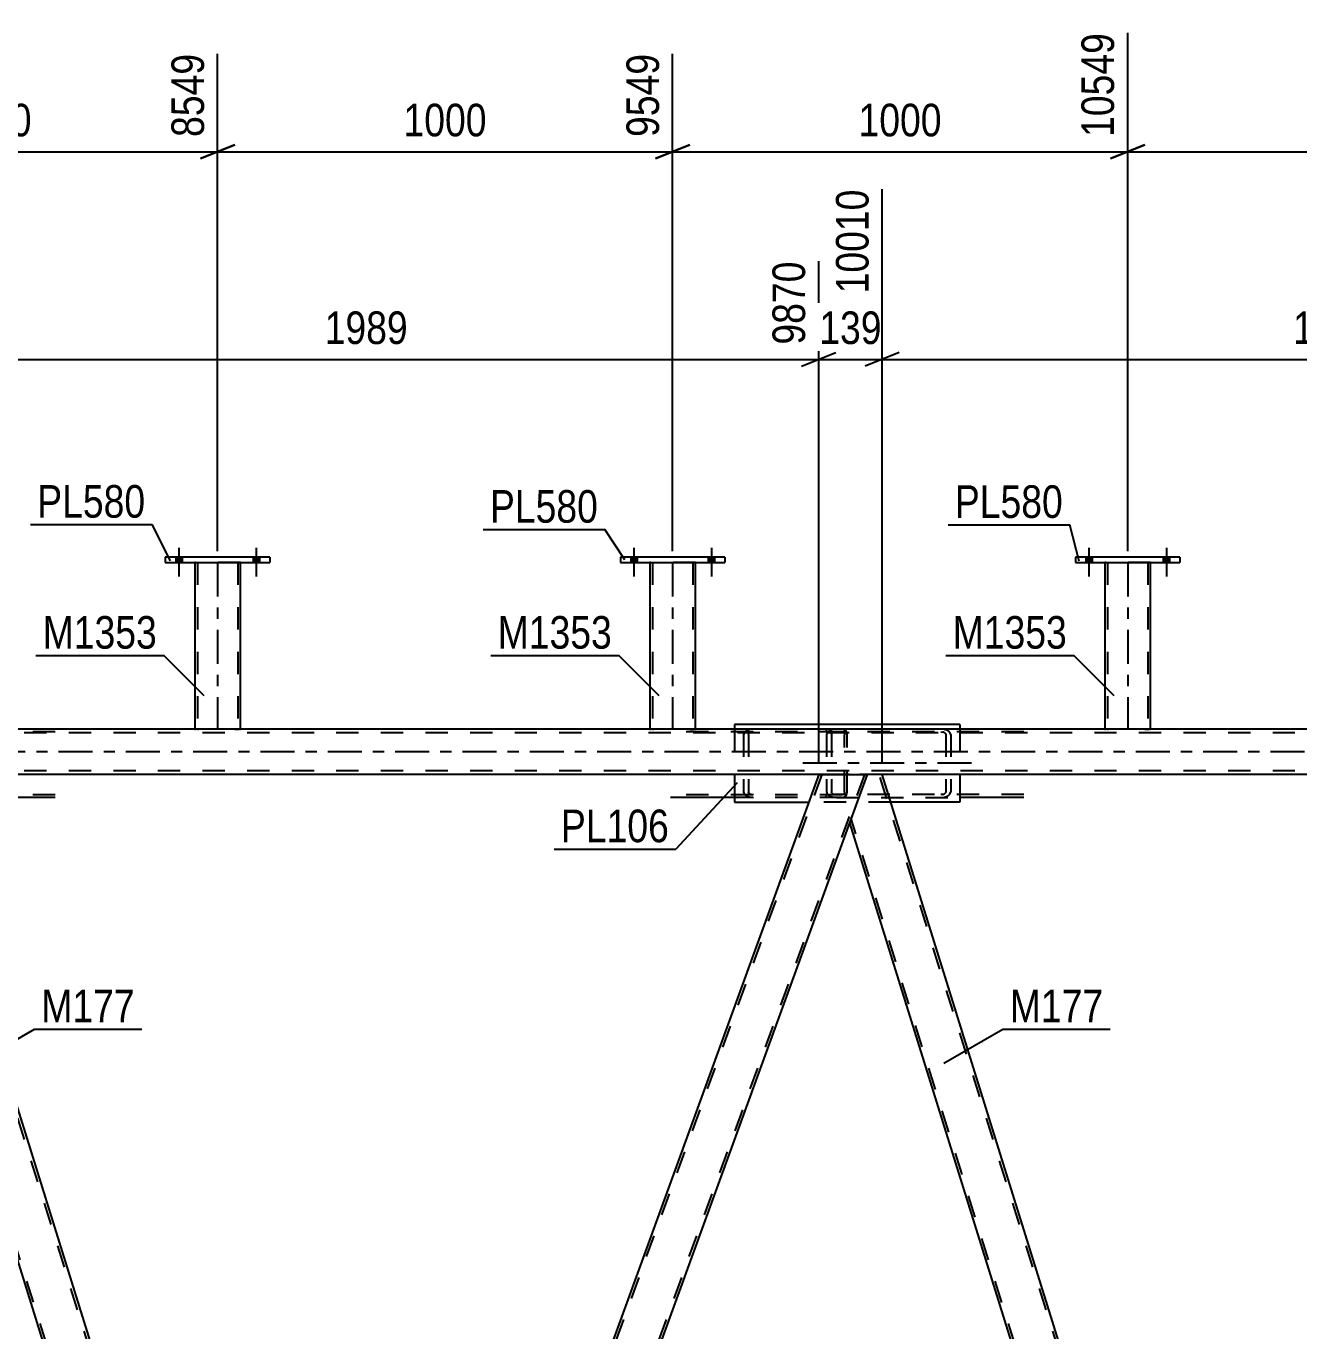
# Model space of a CAD drawing. Header units: millimetres. Extents: x -787 to 402, y -866 to -25.
# Drawn here: x -382.3 to -270.4, y -728.3 to -613.7 of the extents above; entities that cross this region are included whole.
import ezdxf

# ---------------------------------------------------------------- set-up
doc = ezdxf.new("R2010")
doc.units = ezdxf.units.MM
doc.linetypes.add('DXK_LINE_DOT2', pattern=[3.9198, 1.9599, -1.9599])
doc.linetypes.add('DXK_LINE_DOT3', pattern=[5.9187, 2.979, -0.9799, 0.9799, -0.9799])
doc.styles.add('Arial Narrow', font='ARIALN.TTF', dxfattribs={"height": 0.2})

# ---------------------------------------------------------------- blocks, each defined once
blk = doc.blocks.new('Part-569028579-78208 - 78201')
at = {"color": 2, "linetype": 'Continuous'}
for p, q in [((-308.35, -679.45), (-309.9, -683.7)), ((-307.03, -679.45), (-308.35, -679.45)), ((-270.33, -797.2), (-307.03, -679.45)), ((-309.9, -683.7), (-273.44, -800.67))]:
    blk.add_line(p, q, dxfattribs=at)
at = {"color": 7, "linetype": 'DXK_LINE_DOT2'}
for p, q in [((-270.46, -797.58), (-307.28, -679.45)), ((-273.18, -800.67), (-309.76, -683.33))]:
    blk.add_line(p, q, dxfattribs=at)
blk = doc.blocks.new('Part-569028579-78209 - 78201')
at = {"color": 7, "linetype": 'DXK_LINE_DOT2'}
for p, q in [((-312.35, -679.45), (-356.47, -800.67)), ((-308.6, -679.45), (-352.72, -800.67)), ((-308.35, -679.45), (-309.9, -683.7))]:
    blk.add_line(p, q, dxfattribs=at)
at = {"color": 2, "linetype": 'Continuous'}
for p, q in [((-312.61, -679.45), (-355.46, -797.2)), ((-312.61, -679.45), (-308.35, -679.45)), ((-309.9, -683.7), (-352.47, -800.67))]:
    blk.add_line(p, q, dxfattribs=at)
blk = doc.blocks.new('Part-569028579-78210 - 78201')
at = {"color": 7, "linetype": 'DXK_LINE_DOT2'}
for p, q in [((-355.6, -797.58), (-392.42, -679.45)), ((-358.32, -800.67), (-394.89, -683.33))]:
    blk.add_line(p, q, dxfattribs=at)
at = {"color": 2, "linetype": 'Continuous'}
for p, q in [((-355.46, -797.2), (-392.16, -679.45)), ((-395.03, -683.7), (-358.57, -800.67))]:
    blk.add_line(p, q, dxfattribs=at)
blk = doc.blocks.new('Part-569028579-78361 - 78201')
at = {"color": 2, "linetype": 'Continuous'}
for p, q in [((-290.05, -660.33), (-290.05, -660.81)), ((-280.85, -660.33), (-290.05, -660.33)), ((-280.85, -660.33), (-280.85, -660.81)), ((-290.05, -660.81), (-280.85, -660.81))]:
    blk.add_line(p, q, dxfattribs=at)
blk = doc.blocks.new('Part-569028579-78282 - 78201')
at = {"color": 2, "linetype": 'Continuous'}
for p, q in [((-320.02, -675.06), (-320.02, -675.45)), ((-300.2, -675.06), (-320.02, -675.06)), ((-300.2, -675.06), (-300.2, -675.45)), ((-320.02, -679.45), (-320.02, -681.86)), ((-300.2, -679.45), (-300.2, -681.86)), ((-320.02, -681.86), (-313.48, -681.86)), ((-300.2, -681.86), (-306.28, -681.86))]:
    blk.add_line(p, q, dxfattribs=at)
at = {"color": 7, "linetype": 'DXK_LINE_DOT2'}
for p, q in [((-320.02, -675.45), (-320.02, -679.45)), ((-300.2, -675.45), (-300.2, -679.45)), ((-306.28, -681.86), (-313.48, -681.86))]:
    blk.add_line(p, q, dxfattribs=at)
blk = doc.blocks.new('Part-569028579-78365 - 78201')
at = {"color": 2, "linetype": 'Continuous'}
for p, q in [((-330.05, -660.33), (-330.05, -660.81)), ((-320.85, -660.33), (-330.05, -660.33)), ((-320.85, -660.33), (-320.85, -660.81)), ((-330.05, -660.81), (-320.85, -660.81))]:
    blk.add_line(p, q, dxfattribs=at)
blk = doc.blocks.new('Part-569028579-78220 - 78201')
at = {"color": 7, "linetype": 'DXK_LINE_DOT2'}
for p, q in [((-311.86, -675.75), (-311.92, -675.93)), ((-311.92, -675.93), (-311.92, -680.97)), ((-311.49, -675.93), (-311.45, -675.84)), ((-311.49, -675.93), (-311.49, -680.97)), ((-311.05, -675.45), (-311.38, -675.49)), ((-311.22, -675.71), (-311.05, -675.69)), ((-294.59, -675.45), (-311.05, -675.45)), ((-294.59, -675.69), (-311.05, -675.69)), ((-301.54, -675.49), (-301.88, -675.45)), ((-301.88, -675.69), (-301.71, -675.71)), ((-301.47, -675.84), (-301.44, -675.93)), ((-301.44, -675.93), (-301.44, -680.97)), ((-301, -675.93), (-301.07, -675.75)), ((-301, -675.93), (-301, -680.97)), ((-311.92, -680.97), (-311.86, -681.16)), ((-311.45, -681.07), (-311.49, -680.97)), ((-301.44, -680.97), (-301.47, -681.07)), ((-301.07, -681.16), (-301, -680.97)), ((-311.38, -681.42), (-311.05, -681.45)), ((-311.05, -681.21), (-311.22, -681.2)), ((-294.59, -681.21), (-311.05, -681.21)), ((-311.05, -681.45), (-300.2, -681.45)), ((-301.71, -681.2), (-301.88, -681.21)), ((-301.88, -681.45), (-301.54, -681.42))]:
    blk.add_line(p, q, dxfattribs=at)
at = {"color": 7, "linetype": 'DXK_LINE_DOT3'}
blk.add_line((-299.18, -678.45), (-314.82, -678.45), dxfattribs=at)
at = {"color": 2, "linetype": 'Continuous'}
blk.add_line((-294.59, -681.45), (-300.2, -681.45), dxfattribs=at)
at = {"color": 7, "linetype": 'DXK_LINE_DOT2'}
for centre, radius, start, end in [((-311.25, -676.3), 0.817, 99.5182, 138.0638), ((-311.15, -676.12), 0.409, 99.5182, 138.0638), ((-301.78, -676.12), 0.409, 41.9362, 80.4818), ((-301.68, -676.3), 0.817, 41.9362, 80.4818), ((-311.15, -680.79), 0.409, 221.9362, 260.4818), ((-301.78, -680.79), 0.409, 279.5182, 318.0638), ((-311.25, -680.61), 0.817, 221.9362, 260.4818), ((-301.68, -680.61), 0.817, 279.5182, 318.0638)]:
    blk.add_arc(centre, radius, start, end, dxfattribs=at)
blk = doc.blocks.new('Part-569028579-78222 - 78201')
at = {"color": 7, "linetype": 'DXK_LINE_DOT2'}
for p, q in [((-396.99, -675.75), (-397.06, -675.94)), ((-397.06, -675.94), (-397.06, -680.98)), ((-396.62, -675.94), (-396.59, -675.84)), ((-396.62, -675.94), (-396.62, -680.98)), ((-396.18, -675.46), (-396.52, -675.49)), ((-396.35, -675.71), (-396.18, -675.7)), ((-379.73, -675.46), (-396.18, -675.46)), ((-379.73, -675.7), (-396.18, -675.7)), ((-386.68, -675.49), (-387.01, -675.46)), ((-387.01, -675.7), (-386.84, -675.71)), ((-386.61, -675.84), (-386.58, -675.94)), ((-386.58, -675.94), (-386.58, -680.98)), ((-386.14, -675.94), (-386.21, -675.75)), ((-386.14, -675.94), (-386.14, -680.98)), ((-397.06, -680.98), (-396.99, -681.16)), ((-396.59, -681.07), (-396.62, -680.98)), ((-386.58, -680.98), (-386.61, -681.07)), ((-386.21, -681.16), (-386.14, -680.98)), ((-396.52, -681.42), (-396.18, -681.46)), ((-396.18, -681.22), (-396.35, -681.2)), ((-379.73, -681.22), (-396.18, -681.22)), ((-396.18, -681.46), (-385.34, -681.46)), ((-386.84, -681.2), (-387.01, -681.22)), ((-387.01, -681.46), (-386.68, -681.42))]:
    blk.add_line(p, q, dxfattribs=at)
at = {"color": 2, "linetype": 'Continuous'}
blk.add_line((-379.73, -681.46), (-385.34, -681.46), dxfattribs=at)
at = {"color": 7, "linetype": 'DXK_LINE_DOT2'}
for centre, radius, start, end in [((-396.38, -676.3), 0.817, 99.5182, 138.0638), ((-396.28, -676.12), 0.409, 99.5182, 138.0638), ((-386.91, -676.12), 0.409, 41.9362, 80.4818), ((-386.81, -676.3), 0.817, 41.9362, 80.4818), ((-396.28, -680.79), 0.409, 221.9362, 260.4818), ((-386.91, -680.79), 0.409, 279.5182, 318.0638), ((-396.38, -680.61), 0.817, 221.9362, 260.4818), ((-386.81, -680.61), 0.817, 279.5182, 318.0638)]:
    blk.add_arc(centre, radius, start, end, dxfattribs=at)
blk = doc.blocks.new('Part-569028579-78223 - 78201')
at = {"color": 7, "linetype": 'DXK_LINE_DOT2'}
for p, q in [((-310.55, -675.46), (-325.63, -675.46)), ((-310.55, -675.7), (-325.63, -675.7)), ((-319.16, -675.75), (-319.22, -675.94)), ((-319.22, -675.94), (-319.22, -680.98)), ((-318.78, -675.94), (-318.75, -675.84)), ((-318.78, -675.94), (-318.78, -680.98)), ((-318.35, -675.46), (-318.68, -675.49)), ((-318.52, -675.71), (-318.35, -675.7)), ((-311.92, -675.7), (-311.92, -675.46)), ((-310.38, -675.49), (-310.55, -675.46)), ((-310.55, -675.7), (-310.47, -675.71)), ((-310.47, -675.71), (-310.4, -675.77)), ((-310.4, -675.77), (-310.35, -675.84)), ((-310.24, -675.6), (-310.38, -675.49)), ((-310.35, -675.84), (-310.33, -675.94)), ((-310.33, -680.98), (-310.33, -675.94)), ((-310.15, -675.75), (-310.24, -675.6)), ((-310.11, -675.94), (-310.15, -675.75)), ((-310.11, -680.98), (-310.11, -675.94)), ((-319.22, -680.98), (-319.16, -681.16)), ((-318.75, -681.07), (-318.78, -680.98)), ((-310.35, -681.07), (-310.4, -681.14)), ((-310.33, -680.98), (-310.35, -681.07)), ((-310.15, -681.16), (-310.11, -680.98)), ((-310.55, -681.22), (-325.63, -681.22)), ((-310.55, -681.46), (-320.02, -681.46)), ((-318.68, -681.42), (-318.35, -681.46)), ((-318.35, -681.22), (-318.52, -681.2)), ((-311.92, -681.46), (-311.92, -681.22)), ((-310.47, -681.2), (-310.55, -681.22)), ((-310.55, -681.46), (-310.38, -681.42)), ((-310.4, -681.14), (-310.47, -681.2)), ((-310.38, -681.42), (-310.24, -681.31)), ((-310.24, -681.31), (-310.15, -681.16))]:
    blk.add_line(p, q, dxfattribs=at)
at = {"color": 2, "linetype": 'Continuous'}
blk.add_line((-320.02, -681.46), (-325.63, -681.46), dxfattribs=at)
at = {"color": 7, "linetype": 'DXK_LINE_DOT2'}
for centre, radius, start, end in [((-318.55, -676.3), 0.817, 99.5182, 138.0638), ((-318.45, -676.12), 0.409, 99.5182, 138.0638), ((-318.45, -680.79), 0.409, 221.9362, 260.4818), ((-318.55, -680.61), 0.817, 221.9362, 260.4818)]:
    blk.add_arc(centre, radius, start, end, dxfattribs=at)
blk = doc.blocks.new('Part-569028579-78367 - 78201')
at = {"color": 2, "linetype": 'Continuous'}
for p, q in [((-367.45, -660.81), (-367.45, -675.46)), ((-363.45, -675.46), (-363.45, -660.81)), ((-363.93, -675.46), (-367.45, -675.46)), ((-363.49, -675.46), (-363.93, -675.46)), ((-363.49, -675.46), (-363.45, -675.46))]:
    blk.add_line(p, q, dxfattribs=at)
at = {"color": 7, "linetype": 'DXK_LINE_DOT2'}
for p, q in [((-363.45, -660.81), (-367.45, -660.81)), ((-367.21, -660.81), (-367.21, -675.46)), ((-363.69, -660.81), (-363.69, -675.46)), ((-367.45, -675.46), (-367.41, -675.46)), ((-367.21, -675.46), (-367.19, -675.46)), ((-367.19, -675.46), (-367.15, -675.46)), ((-367.15, -675.46), (-367.14, -675.46)), ((-363.93, -675.46), (-363.59, -675.46))]:
    blk.add_line(p, q, dxfattribs=at)
at = {"color": 7, "linetype": 'DXK_LINE_DOT3'}
blk.add_line((-365.45, -660.81), (-365.45, -675.46), dxfattribs=at)
blk = doc.blocks.new('Part-569028579-78360 - 78201')
at = {"color": 2, "linetype": 'Continuous'}
for p, q in [((-287.45, -660.81), (-287.45, -675.46)), ((-283.45, -675.46), (-283.45, -660.81)), ((-283.93, -675.46), (-287.45, -675.46)), ((-283.49, -675.46), (-283.93, -675.46)), ((-283.49, -675.46), (-283.45, -675.46))]:
    blk.add_line(p, q, dxfattribs=at)
at = {"color": 7, "linetype": 'DXK_LINE_DOT2'}
for p, q in [((-283.45, -660.81), (-287.45, -660.81)), ((-287.21, -660.81), (-287.21, -675.46)), ((-283.69, -660.81), (-283.69, -675.46)), ((-287.45, -675.46), (-287.41, -675.46)), ((-287.21, -675.46), (-287.19, -675.46)), ((-287.19, -675.46), (-287.15, -675.46)), ((-287.15, -675.46), (-287.14, -675.46)), ((-283.93, -675.46), (-283.59, -675.46))]:
    blk.add_line(p, q, dxfattribs=at)
at = {"color": 7, "linetype": 'DXK_LINE_DOT3'}
blk.add_line((-285.45, -660.81), (-285.45, -675.46), dxfattribs=at)
blk = doc.blocks.new('Part-569028579-78364 - 78201')
at = {"color": 2, "linetype": 'Continuous'}
for p, q in [((-327.45, -660.81), (-327.45, -675.46)), ((-323.45, -675.46), (-323.45, -660.81)), ((-323.93, -675.46), (-327.45, -675.46)), ((-323.49, -675.46), (-323.93, -675.46)), ((-323.49, -675.46), (-323.45, -675.46))]:
    blk.add_line(p, q, dxfattribs=at)
at = {"color": 7, "linetype": 'DXK_LINE_DOT2'}
for p, q in [((-323.45, -660.81), (-327.45, -660.81)), ((-327.21, -660.81), (-327.21, -675.46)), ((-323.69, -660.81), (-323.69, -675.46)), ((-327.45, -675.46), (-327.41, -675.46)), ((-327.21, -675.46), (-327.19, -675.46)), ((-327.19, -675.46), (-327.15, -675.46)), ((-327.15, -675.46), (-327.14, -675.46)), ((-323.93, -675.46), (-323.59, -675.46))]:
    blk.add_line(p, q, dxfattribs=at)
at = {"color": 7, "linetype": 'DXK_LINE_DOT3'}
blk.add_line((-325.45, -660.81), (-325.45, -675.46), dxfattribs=at)
blk = doc.blocks.new('Part-569028579-78368 - 78201')
at = {"color": 2, "linetype": 'Continuous'}
for p, q in [((-370.05, -660.33), (-370.05, -660.81)), ((-360.85, -660.33), (-370.05, -660.33)), ((-360.85, -660.33), (-360.85, -660.81)), ((-370.05, -660.81), (-360.85, -660.81))]:
    blk.add_line(p, q, dxfattribs=at)
blk = doc.blocks.new('Part-569028579-78428 - 78201')
at = {"color": 7, "linetype": 'DXK_LINE_DOT2'}
for p, q in [((-98.27, -675.77), (-707.41, -675.77)), ((-363.45, -675.45), (-367.45, -675.45)), ((-323.45, -675.45), (-327.45, -675.45)), ((-283.45, -675.45), (-287.45, -675.45)), ((-98.27, -679.13), (-707.41, -679.13)), ((-98.27, -679.45), (-482.87, -679.45)), ((-307.03, -679.45), (-312.61, -679.45))]:
    blk.add_line(p, q, dxfattribs=at)
at = {"color": 2, "linetype": 'Continuous'}
for p, q in [((-367.45, -675.45), (-403.45, -675.45)), ((-327.45, -675.45), (-363.45, -675.45)), ((-287.45, -675.45), (-323.45, -675.45)), ((-247.45, -675.45), (-283.45, -675.45)), ((-312.61, -679.45), (-392.16, -679.45)), ((-227.47, -679.45), (-307.03, -679.45))]:
    blk.add_line(p, q, dxfattribs=at)
at = {"color": 7, "linetype": 'DXK_LINE_DOT3'}
blk.add_line((-98.27, -677.45), (-707.41, -677.45), dxfattribs=at)
blk = doc.blocks.new('Bolt-569028579-78482 - 78201')
at = {"linetype": 'Continuous'}
for points in [[(-288.57, -660.33), (-289.13, -660.33), (-289.13, -660.81), (-288.57, -660.81)], [(-288.57, -660.33), (-289.13, -660.33), (-289.13, -660.81), (-288.57, -660.81)], [(-281.77, -660.33), (-282.33, -660.33), (-282.33, -660.81), (-281.77, -660.81)], [(-281.77, -660.33), (-282.33, -660.33), (-282.33, -660.81), (-281.77, -660.81)]]:
    blk.add_hatch(color=1, dxfattribs=at).paths.add_polyline_path(points)
at = {"color": 1, "linetype": 'Continuous'}
for p, q in [((-289.13, -660.33), (-289.13, -660.81)), ((-289.13, -660.33), (-289.13, -660.81)), ((-288.85, -659.53), (-288.85, -662.05)), ((-288.85, -659.53), (-288.85, -662.05)), ((-288.57, -660.33), (-288.57, -660.81)), ((-288.57, -660.33), (-288.57, -660.81)), ((-282.33, -660.33), (-282.33, -660.81)), ((-282.33, -660.33), (-282.33, -660.81)), ((-282.05, -659.53), (-282.05, -662.05)), ((-282.05, -659.53), (-282.05, -662.05)), ((-281.77, -660.33), (-281.77, -660.81)), ((-281.77, -660.33), (-281.77, -660.81))]:
    blk.add_line(p, q, dxfattribs=at)
blk = doc.blocks.new('Bolt-569028579-78484 - 78201')
at = {"linetype": 'Continuous'}
for points in [[(-328.57, -660.33), (-329.13, -660.33), (-329.13, -660.81), (-328.57, -660.81)], [(-328.57, -660.33), (-329.13, -660.33), (-329.13, -660.81), (-328.57, -660.81)], [(-321.77, -660.33), (-322.33, -660.33), (-322.33, -660.81), (-321.77, -660.81)], [(-321.77, -660.33), (-322.33, -660.33), (-322.33, -660.81), (-321.77, -660.81)]]:
    blk.add_hatch(color=1, dxfattribs=at).paths.add_polyline_path(points)
at = {"color": 1, "linetype": 'Continuous'}
for p, q in [((-329.13, -660.33), (-329.13, -660.81)), ((-329.13, -660.33), (-329.13, -660.81)), ((-328.85, -659.53), (-328.85, -662.05)), ((-328.85, -659.53), (-328.85, -662.05)), ((-328.57, -660.33), (-328.57, -660.81)), ((-328.57, -660.33), (-328.57, -660.81)), ((-322.33, -660.33), (-322.33, -660.81)), ((-322.33, -660.33), (-322.33, -660.81)), ((-322.05, -659.53), (-322.05, -662.05)), ((-322.05, -659.53), (-322.05, -662.05)), ((-321.77, -660.33), (-321.77, -660.81)), ((-321.77, -660.33), (-321.77, -660.81))]:
    blk.add_line(p, q, dxfattribs=at)
blk = doc.blocks.new('Bolt-569028579-78485 - 78201')
at = {"linetype": 'Continuous'}
for points in [[(-368.57, -660.33), (-369.13, -660.33), (-369.13, -660.81), (-368.57, -660.81)], [(-368.57, -660.33), (-369.13, -660.33), (-369.13, -660.81), (-368.57, -660.81)], [(-361.77, -660.33), (-362.33, -660.33), (-362.33, -660.81), (-361.77, -660.81)], [(-361.77, -660.33), (-362.33, -660.33), (-362.33, -660.81), (-361.77, -660.81)]]:
    blk.add_hatch(color=1, dxfattribs=at).paths.add_polyline_path(points)
at = {"color": 1, "linetype": 'Continuous'}
for p, q in [((-369.13, -660.33), (-369.13, -660.81)), ((-369.13, -660.33), (-369.13, -660.81)), ((-368.85, -659.53), (-368.85, -662.05)), ((-368.85, -659.53), (-368.85, -662.05)), ((-368.57, -660.33), (-368.57, -660.81)), ((-368.57, -660.33), (-368.57, -660.81)), ((-362.33, -660.33), (-362.33, -660.81)), ((-362.33, -660.33), (-362.33, -660.81)), ((-362.05, -659.53), (-362.05, -662.05)), ((-362.05, -659.53), (-362.05, -662.05)), ((-361.77, -660.33), (-361.77, -660.81)), ((-361.77, -660.33), (-361.77, -660.81))]:
    blk.add_line(p, q, dxfattribs=at)
blk = doc.blocks.new('StraightDimension-569028579-80091 - 78201')
at = {"color": 7, "linetype": 'Continuous'}
for p, q in [((-392.16, -678.45), (-392.16, -629.84)), ((-312.61, -678.45), (-312.61, -634.34)), ((-390.66, -642.36), (-393.66, -643.56)), ((-392.16, -642.96), (-312.61, -642.96)), ((-314.11, -643.56), (-311.11, -642.36))]:
    blk.add_line(p, q, dxfattribs=at)
at = {"color": 0}
blk.add_wipeout([(-348.13, -642.21), (-348.13, -638.01), (-356.64, -638.01), (-356.64, -642.21)], dxfattribs=at)
at = {"color": 3, "style": 'Arial Narrow'}
blk.add_text('1989', height=2.863, dxfattribs=at).set_placement((-356.04, -641.61))
at = {"color": 0, "linetype": 'Continuous'}
blk.add_wipeout([(-313.21, -633.74), (-317.41, -633.74), (-317.41, -642.26), (-313.21, -642.26)], dxfattribs=at)
at = {"color": 3, "linetype": 'Continuous', "style": 'Arial Narrow'}
blk.add_text('9870', height=2.863, rotation=90.0002, dxfattribs=at).set_placement((-313.81, -641.66))
blk = doc.blocks.new('StraightDimension-569028579-79382 - 78201')
at = {"color": 7, "linetype": 'Continuous'}
for p, q in [((-365.45, -659.81), (-365.45, -616.1)), ((-325.45, -659.81), (-325.45, -616.1)), ((-363.95, -624.11), (-366.95, -625.31)), ((-365.45, -624.71), (-325.45, -624.71)), ((-326.95, -625.31), (-323.95, -624.11))]:
    blk.add_line(p, q, dxfattribs=at)
at = {"color": 0}
blk.add_wipeout([(-341.19, -623.96), (-341.19, -619.76), (-349.71, -619.76), (-349.71, -623.96)], dxfattribs=at)
at = {"color": 3, "style": 'Arial Narrow'}
blk.add_text('1000', height=2.863, dxfattribs=at).set_placement((-349.11, -623.36))
at = {"color": 0, "linetype": 'Continuous'}
blk.add_wipeout([(-326.05, -615.5), (-330.25, -615.5), (-330.25, -624.01), (-326.05, -624.01)], dxfattribs=at)
at = {"color": 3, "linetype": 'Continuous', "style": 'Arial Narrow'}
blk.add_text('9549', height=2.863, rotation=90.0002, dxfattribs=at).set_placement((-326.65, -623.41))
blk = doc.blocks.new('StraightDimension-569028579-80090 - 78201')
at = {"color": 7, "linetype": 'Continuous'}
for p, q in [((-307.03, -678.45), (-307.03, -628.01)), ((-312.61, -678.45), (-312.61, -634.34)), ((-314.11, -643.56), (-311.11, -642.36)), ((-312.61, -642.96), (-307.03, -642.96)), ((-305.53, -642.36), (-308.53, -643.56))]:
    blk.add_line(p, q, dxfattribs=at)
at = {"color": 0}
blk.add_wipeout([(-306.48, -642.21), (-306.48, -638.01), (-313.16, -638.01), (-313.16, -642.21)], dxfattribs=at)
at = {"color": 3, "style": 'Arial Narrow'}
blk.add_text('139', height=2.863, dxfattribs=at).set_placement((-312.56, -641.61))
at = {"color": 0, "linetype": 'Continuous'}
blk.add_wipeout([(-307.63, -627.41), (-311.83, -627.41), (-311.83, -637.76), (-307.63, -637.76)], dxfattribs=at)
at = {"color": 3, "linetype": 'Continuous', "style": 'Arial Narrow'}
blk.add_text('10010', height=2.863, rotation=90.0002, dxfattribs=at).set_placement((-308.23, -637.16))
blk = doc.blocks.new('StraightDimension-569028579-79380 - 78201')
at = {"color": 7, "linetype": 'Continuous'}
for p, q in [((-285.45, -659.81), (-285.45, -614.27)), ((-245.45, -659.81), (-245.45, -614.27)), ((-283.95, -624.11), (-286.95, -625.31)), ((-285.45, -624.71), (-245.45, -624.71)), ((-246.95, -625.31), (-243.95, -624.11))]:
    blk.add_line(p, q, dxfattribs=at)
at = {"color": 0}
blk.add_wipeout([(-261.19, -623.96), (-261.19, -619.76), (-269.71, -619.76), (-269.71, -623.96)], dxfattribs=at)
at = {"color": 3, "style": 'Arial Narrow'}
blk.add_text('1000', height=2.863, dxfattribs=at).set_placement((-269.11, -623.36))
at = {"color": 0, "linetype": 'Continuous'}
blk.add_wipeout([(-246.05, -613.67), (-250.25, -613.67), (-250.25, -624.01), (-246.05, -624.01)], dxfattribs=at)
at = {"color": 3, "linetype": 'Continuous', "style": 'Arial Narrow'}
blk.add_text('11549', height=2.863, rotation=90.0002, dxfattribs=at).set_placement((-246.65, -623.41))
blk = doc.blocks.new('StraightDimension-569028579-79381 - 78201')
at = {"color": 7, "linetype": 'Continuous'}
for p, q in [((-285.45, -659.81), (-285.45, -614.27)), ((-325.45, -659.81), (-325.45, -616.1)), ((-323.95, -624.11), (-326.95, -625.31)), ((-325.45, -624.71), (-285.45, -624.71)), ((-286.95, -625.31), (-283.95, -624.11))]:
    blk.add_line(p, q, dxfattribs=at)
at = {"color": 0}
blk.add_wipeout([(-301.19, -623.96), (-301.19, -619.76), (-309.71, -619.76), (-309.71, -623.96)], dxfattribs=at)
at = {"color": 3, "style": 'Arial Narrow'}
blk.add_text('1000', height=2.863, dxfattribs=at).set_placement((-309.11, -623.36))
at = {"color": 0, "linetype": 'Continuous'}
blk.add_wipeout([(-286.05, -613.67), (-290.25, -613.67), (-290.25, -624.01), (-286.05, -624.01)], dxfattribs=at)
at = {"color": 3, "linetype": 'Continuous', "style": 'Arial Narrow'}
blk.add_text('10549', height=2.863, rotation=90.0002, dxfattribs=at).set_placement((-286.65, -623.41))
blk = doc.blocks.new('StraightDimension-569028579-79383 - 78201')
at = {"color": 7, "linetype": 'Continuous'}
for p, q in [((-405.45, -659.81), (-405.45, -616.1)), ((-365.45, -659.81), (-365.45, -616.1)), ((-403.95, -624.11), (-406.95, -625.31)), ((-405.45, -624.71), (-365.45, -624.71)), ((-366.95, -625.31), (-363.95, -624.11))]:
    blk.add_line(p, q, dxfattribs=at)
at = {"color": 0}
blk.add_wipeout([(-381.19, -623.96), (-381.19, -619.76), (-389.71, -619.76), (-389.71, -623.96)], dxfattribs=at)
at = {"color": 3, "style": 'Arial Narrow'}
blk.add_text('1000', height=2.863, dxfattribs=at).set_placement((-389.11, -623.36))
at = {"color": 0, "linetype": 'Continuous'}
blk.add_wipeout([(-366.05, -615.5), (-370.25, -615.5), (-370.25, -624.01), (-366.05, -624.01)], dxfattribs=at)
at = {"color": 3, "linetype": 'Continuous', "style": 'Arial Narrow'}
blk.add_text('8549', height=2.863, rotation=90.0002, dxfattribs=at).set_placement((-366.65, -623.41))
blk = doc.blocks.new('StraightDimension-569028579-80089 - 78201')
at = {"color": 7, "linetype": 'Continuous'}
for p, q in [((-307.03, -678.45), (-307.03, -628.01)), ((-227.47, -678.45), (-227.47, -632.51)), ((-305.53, -642.36), (-308.53, -643.56)), ((-307.03, -642.96), (-227.47, -642.96)), ((-228.97, -643.56), (-225.97, -642.36))]:
    blk.add_line(p, q, dxfattribs=at)
at = {"color": 0}
blk.add_wipeout([(-262.99, -642.21), (-262.99, -638.01), (-271.51, -638.01), (-271.51, -642.21)], dxfattribs=at)
at = {"color": 3, "style": 'Arial Narrow'}
blk.add_text('1989', height=2.863, dxfattribs=at).set_placement((-270.91, -641.61))
at = {"color": 0, "linetype": 'Continuous'}
blk.add_wipeout([(-228.07, -631.91), (-232.27, -631.91), (-232.27, -642.26), (-228.07, -642.26)], dxfattribs=at)
at = {"color": 3, "linetype": 'Continuous', "style": 'Arial Narrow'}
blk.add_text('11998', height=2.863, rotation=90.0002, dxfattribs=at).set_placement((-228.67, -641.66))
blk = doc.blocks.new('Mark-569028579-79179 - 78201')
at = {"color": 30, "linetype": 'Continuous'}
for p, q in [((-301.61, -704.81), (-296.41, -701.81)), ((-296.41, -701.81), (-286.99, -701.81))]:
    blk.add_line(p, q, dxfattribs=at)
at = {"color": 0}
blk.add_wipeout([(-287.59, -701.21), (-287.59, -698.21), (-295.81, -698.21), (-295.81, -701.21)], dxfattribs=at)
blk.add_wipeout([(-287.59, -701.21), (-287.59, -698.21), (-295.81, -698.21), (-295.81, -701.21)], dxfattribs=at)
at = {"color": 3, "style": 'Arial Narrow'}
blk.add_text('M177', height=2.863, dxfattribs=at).set_placement((-295.81, -701.21))
blk = doc.blocks.new('Mark-569028579-79295 - 78201')
at = {"color": 30, "linetype": 'Continuous'}
for p in [(-381.91, -657.47), (-369.59, -660.65)]:
    blk.add_line(p, (-371.21, -657.47), dxfattribs=at)
at = {"color": 0}
blk.add_wipeout([(-371.81, -656.87), (-371.81, -653.87), (-381.31, -653.87), (-381.31, -656.87)], dxfattribs=at)
blk.add_wipeout([(-371.81, -656.87), (-371.81, -653.87), (-381.31, -653.87), (-381.31, -656.87)], dxfattribs=at)
at = {"color": 3, "style": 'Arial Narrow'}
blk.add_text('PL580', height=2.863, dxfattribs=at).set_placement((-381.31, -656.87))
blk = doc.blocks.new('Mark-569028579-79311 - 78201')
at = {"color": 30, "linetype": 'Continuous'}
for p in [(-301.43, -668.98), (-286.64, -672.52)]:
    blk.add_line(p, (-290.17, -668.98), dxfattribs=at)
at = {"color": 0}
blk.add_wipeout([(-290.77, -668.38), (-290.77, -665.38), (-300.83, -665.38), (-300.83, -668.38)], dxfattribs=at)
blk.add_wipeout([(-290.77, -668.38), (-290.77, -665.38), (-300.83, -665.38), (-300.83, -668.38)], dxfattribs=at)
at = {"color": 3, "style": 'Arial Narrow'}
blk.add_text('M1353', height=2.863, dxfattribs=at).set_placement((-300.83, -668.38))
blk = doc.blocks.new('Mark-569028579-79292 - 78201')
at = {"color": 30, "linetype": 'Continuous'}
for p in [(-381.43, -668.98), (-366.64, -672.52)]:
    blk.add_line(p, (-370.17, -668.98), dxfattribs=at)
at = {"color": 0}
blk.add_wipeout([(-370.77, -668.38), (-370.77, -665.38), (-380.83, -665.38), (-380.83, -668.38)], dxfattribs=at)
blk.add_wipeout([(-370.77, -668.38), (-370.77, -665.38), (-380.83, -665.38), (-380.83, -668.38)], dxfattribs=at)
at = {"color": 3, "style": 'Arial Narrow'}
blk.add_text('M1353', height=2.863, dxfattribs=at).set_placement((-380.83, -668.38))
blk = doc.blocks.new('Mark-569028579-79185 - 78201')
at = {"color": 30, "linetype": 'Continuous'}
for p, q in [((-386.75, -704.81), (-381.55, -701.81)), ((-381.55, -701.81), (-372.13, -701.81))]:
    blk.add_line(p, q, dxfattribs=at)
at = {"color": 0}
blk.add_wipeout([(-372.73, -701.21), (-372.73, -698.21), (-380.95, -698.21), (-380.95, -701.21)], dxfattribs=at)
blk.add_wipeout([(-372.73, -701.21), (-372.73, -698.21), (-380.95, -698.21), (-380.95, -701.21)], dxfattribs=at)
at = {"color": 3, "style": 'Arial Narrow'}
blk.add_text('M177', height=2.863, dxfattribs=at).set_placement((-380.95, -701.21))
blk = doc.blocks.new('Mark-569028579-79300 - 78201')
at = {"color": 30, "linetype": 'Continuous'}
for p in [(-341.43, -668.98), (-326.64, -672.52)]:
    blk.add_line(p, (-330.17, -668.98), dxfattribs=at)
at = {"color": 0}
blk.add_wipeout([(-330.77, -668.38), (-330.77, -665.38), (-340.83, -665.38), (-340.83, -668.38)], dxfattribs=at)
blk.add_wipeout([(-330.77, -668.38), (-330.77, -665.38), (-340.83, -665.38), (-340.83, -668.38)], dxfattribs=at)
at = {"color": 3, "style": 'Arial Narrow'}
blk.add_text('M1353', height=2.863, dxfattribs=at).set_placement((-340.83, -668.38))
blk = doc.blocks.new('Mark-569028579-79303 - 78201')
at = {"color": 30, "linetype": 'Continuous'}
for p in [(-342.11, -657.91), (-329.66, -660.57)]:
    blk.add_line(p, (-331.4, -657.91), dxfattribs=at)
at = {"color": 0}
blk.add_wipeout([(-332, -657.31), (-332, -654.31), (-341.51, -654.31), (-341.51, -657.31)], dxfattribs=at)
blk.add_wipeout([(-332, -657.31), (-332, -654.31), (-341.51, -654.31), (-341.51, -657.31)], dxfattribs=at)
at = {"color": 3, "style": 'Arial Narrow'}
blk.add_text('PL580', height=2.863, dxfattribs=at).set_placement((-341.51, -657.31))
blk = doc.blocks.new('Mark-569028579-79314 - 78201')
at = {"color": 30, "linetype": 'Continuous'}
for p in [(-301.24, -657.49), (-289.72, -660.68)]:
    blk.add_line(p, (-290.54, -657.49), dxfattribs=at)
at = {"color": 0}
blk.add_wipeout([(-291.14, -656.89), (-291.14, -653.89), (-300.64, -653.89), (-300.64, -656.89)], dxfattribs=at)
blk.add_wipeout([(-291.14, -656.89), (-291.14, -653.89), (-300.64, -653.89), (-300.64, -656.89)], dxfattribs=at)
at = {"color": 3, "style": 'Arial Narrow'}
blk.add_text('PL580', height=2.863, dxfattribs=at).set_placement((-300.64, -656.89))
blk = doc.blocks.new('Mark-569028579-80061 - 78201')
at = {"color": 30, "linetype": 'Continuous'}
for p in [(-319.78, -680.18), (-335.87, -685.99)]:
    blk.add_line(p, (-325.17, -685.99), dxfattribs=at)
at = {"color": 0}
blk.add_wipeout([(-325.77, -685.39), (-325.77, -682.39), (-335.27, -682.39), (-335.27, -685.39)], dxfattribs=at)
blk.add_wipeout([(-325.77, -685.39), (-325.77, -682.39), (-335.27, -682.39), (-335.27, -685.39)], dxfattribs=at)
at = {"color": 3, "style": 'Arial Narrow'}
blk.add_text('PL106', height=2.863, dxfattribs=at).set_placement((-335.27, -685.39))

msp = doc.modelspace()

# ---------------------------------------------------------------- block references
for name in ['Part-569028579-78368 - 78201', 'Bolt-569028579-78485 - 78201', 'Part-569028579-78365 - 78201', 'Bolt-569028579-78484 - 78201', 'Part-569028579-78361 - 78201', 'Bolt-569028579-78482 - 78201', 'Part-569028579-78367 - 78201', 'Part-569028579-78364 - 78201', 'Part-569028579-78360 - 78201', 'Part-569028579-78282 - 78201', 'Part-569028579-78428 - 78201', 'Part-569028579-78222 - 78201', 'Part-569028579-78223 - 78201', 'Part-569028579-78220 - 78201', 'Part-569028579-78210 - 78201', 'Part-569028579-78209 - 78201', 'Part-569028579-78208 - 78201']:
    msp.add_blockref(name, (0, 0))

# ---------------------------------------------------------------- next in the draw order: block references
for name in ['StraightDimension-569028579-79380 - 78201', 'StraightDimension-569028579-80091 - 78201', 'Mark-569028579-80061 - 78201', 'Mark-569028579-79185 - 78201', 'Mark-569028579-79179 - 78201']:
    msp.add_blockref(name, (0, 0))

# ---------------------------------------------------------------- next in the draw order: block references
for name in ['StraightDimension-569028579-79382 - 78201', 'StraightDimension-569028579-80090 - 78201', 'Mark-569028579-79292 - 78201', 'Mark-569028579-79300 - 78201']:
    msp.add_blockref(name, (0, 0))

# ---------------------------------------------------------------- next in the draw order: block references
for name in ['StraightDimension-569028579-79381 - 78201', 'StraightDimension-569028579-79383 - 78201', 'Mark-569028579-79303 - 78201']:
    msp.add_blockref(name, (0, 0))

# ---------------------------------------------------------------- next in the draw order: block references
for name in ['StraightDimension-569028579-80089 - 78201', 'Mark-569028579-79295 - 78201']:
    msp.add_blockref(name, (0, 0))

# ---------------------------------------------------------------- next in the draw order: block references
for name in ['Mark-569028579-79314 - 78201', 'Mark-569028579-79311 - 78201']:
    msp.add_blockref(name, (0, 0))

doc.saveas('drawing.dxf')
